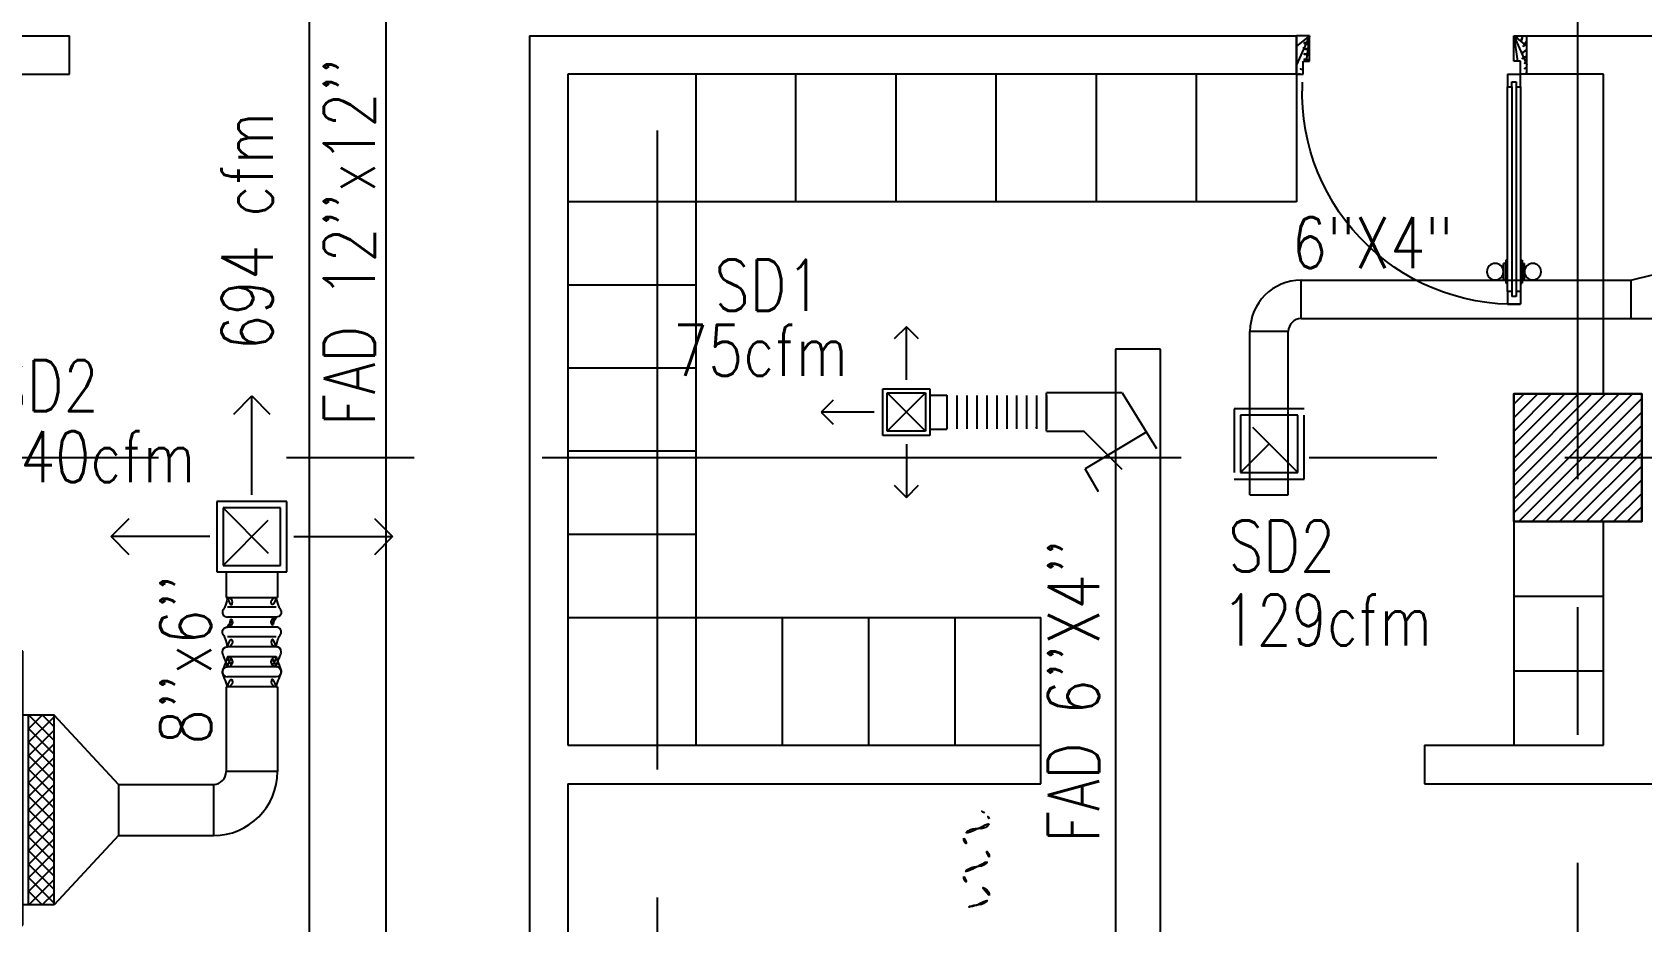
# Model space of a CAD drawing. Extents: x 417866029 to 417866302, y 43498040 to 43498122.
# Drawn here: x 417866059.49 to 417866065.78, y 43498082.09 to 43498085.57 of the extents above; entities that cross this region are included whole.
import ezdxf

# ---------------------------------------------------------------- set-up
doc = ezdxf.new("R2010")
doc.units = 0
doc.header["$MEASUREMENT"] = 0
doc.linetypes.add('CENTERX2', pattern=[4, 2.5, -0.5, 0.5, -0.5])
doc.linetypes.add('HIDDEN', pattern=[0.375, 0.25, -0.125])
doc.layers.get('0').update_dxf_attribs({"linetype": 'CONTINUOUS'})
for name, color, linetype in [('AXES', 11, 'CENTERX2'), ('COL', 7, 'CONTINUOUS'), ('CURT', 9, 'CONTINUOUS'), ('DOOR', 9, 'CONTINUOUS'), ('DUCT', 6, 'CONTINUOUS'), ('Ele', 7, 'CONTINUOUS'), ('EXDUCT', 10, 'CONTINUOUS'), ('FCU', 6, 'CONTINUOUS'), ('HAT', 11, 'CONTINUOUS'), ('Locker', 9, 'CONTINUOUS'), ('M-AC-FLEX', 7, 'CONTINUOUS'), ('M-EGU.', 2, 'CONTINUOUS'), ('M-TEXT', 2, 'CONTINUOUS'), ('WALL', 9, 'CONTINUOUS')]:
    doc.layers.add(name, color=color, linetype=linetype)
doc.styles.add('ROMANS', font='ROMANS.shx', dxfattribs={"width": 0.6})

# ---------------------------------------------------------------- blocks, each defined once
blk = doc.blocks.new('A$C5C5B3FF0')
at = {"layer": 'CURT'}
for centre, major_axis, ratio, start_param, end_param in [((25.00001932731539, 356.2499591873493), (-79.05694150412074, 2.513103003620822e-10), 0.7499999999996767, 3.926990816990139, 4.390638425990737), ((25.00001932735904, 356.249959187262), (79.05694150405377, 2.939142645029636e-10), 0.7499999999989068, 0.3217505543923103, 0.785398163395107), ((49.50293473272905, 299.999959187262), (49.50291540546459, 1.47870764494566e-11), 0.7499999999999273, 1.419382029036515, 3.141592653590179), ((62.87283277314418, 365.7181625487283), (-39.13549087497668, 1.866813954056444e-11), 0.7500000000002878, 1.419382029036834, 3.463343207986223), ((50.0000193272499, 299.999959187262), (49.99999999998546, 1.274842183857765e-11), 0.750000000000218, 3.141592653590228, 4.712388980384499), ((50.00001932723535, 224.9999591872911), (-49.99999999998545, 1.480233443413359e-11), 0.7499999999996361, 3.141592653590187, 4.71238898038462), ((50.00001932722807, 224.999959187262), (49.99999999999272, 9.65089959987576e-12), 0.7499999999995272, 4.7123889803844, 6.283185307180105), ((50.00001932722807, 149.9999591872911), (49.99999999997817, 5.123985410231316e-11), 0.7500000000003274, 1.570796326794274, 3.141592653589202), ((50.00001932722807, 149.9999591872911), (49.99999999997817, 7.563680313578568e-12), 0.7500000000003274, 3.141592653590367, 4.712388980384431), ((50.00001932724263, 74.9999591873202), (49.99999999997817, 5.644680008780287e-11), 0.7499999999997454, -1.505240376786787e-12, 1.570796326794487), ((50.0000193272499, 74.9999591873202), (-49.99999999997089, 1.013939773070633e-11), 0.7499999999998544, 1.570796326795048, 3.141592653590063), ((50.0000193272499, -4.081265069544315e-05), (49.99999999998543, 6.369655643861124e-11), 0.7500000000002184, 1.570796326793941, 3.141592653588095)]:
    blk.add_ellipse(centre, major_axis=major_axis, ratio=ratio, start_param=start_param, end_param=end_param, dxfattribs=at)
blk = doc.blocks.new('DOOR90')
at = {"layer": 'DOOR', "color": 7, "linetype": 'ByBlock'}
for p, q in [((-150, 0), (0, 0)), ((-150, 0), (-150, -25)), ((0, -50), (-113.7099299924448, 0)), ((0, -50), (-40.1457343158545, 0)), ((0, -50), (0, 0)), ((-1000, -25), (-1050, -25)), ((-1050, -75), (-1050, -25)), ((-1050, -25), (-1050, -75)), ((-1000, -41.9999999999709), (-1020, -41.9999999999709)), ((-1020, -42), (-1020, -58)), ((-1000, -58), (-1020, -58)), ((-1000, -25), (-1000, -41.9999999999709)), ((-1000, -58), (-1000, -75)), ((-877.6424572214019, -17.79999999995925), (-967.6424572214019, -17.79999999995925)), ((-967.6424572214019, -25), (-967.6424572214019, -17.79999999995925)), ((-955.0424572214251, -8.799999999959255), (-890.2424572213786, -8.799999999959255)), ((-955.0424572214251, -17.79999999995925), (-955.0424572214251, -8.799999999959255)), ((-955.0424572214251, -17.79999999995925), (-890.2424572213786, -17.79999999995925)), ((-890.2424572213786, -17.79999999995925), (-890.2424572213786, -8.799999999959255)), ((-877.6424572214019, -25), (-877.6424572214019, -17.79999999995925)), ((-200, -25), (-150, -25)), ((-200, -42), (-200, -25)), ((-180, -42), (-200, -42)), ((-200, -58), (-180, -58)), ((-200, -75), (-200, -58)), ((-180, -58), (-180, -42)), ((-150, -25), (-100, -25)), ((-150, -75), (-150, -25)), ((-100, -25), (-100, -50)), ((0, -50), (-100, -36.64271395650576)), ((-100, -50), (0, -50)), ((-1000, -75), (-1050, -74.99999999947613)), ((-967.6424572214019, -75), (-967.6424572214019, -82.20000000004075)), ((-877.6424572214019, -82.20000000004075), (-967.6424572214019, -82.20000000004075)), ((-955.0424572214251, -82.20000000004075), (-890.2424572213786, -82.20000000004075)), ((-955.0424572214251, -82.20000000004075), (-955.0424572214251, -91.20000000004075)), ((-955.0424572214251, -91.20000000004075), (-890.2424572213786, -91.20000000004075)), ((-890.2424572213786, -82.20000000004075), (-890.2424572213786, -91.20000000004075)), ((-877.6424572214019, -75), (-877.6424572214019, -82.20000000004075)), ((-150, -75), (-200, -75)), ((-150, -875), (-100, -875)), ((-150, -900), (-150, -875)), ((0, -850), (-113.7099299924448, -900)), ((-100, -875), (-100, -850)), ((0, -850), (-100, -863.3572860434942)), ((-100, -850), (0, -850)), ((0, -850), (-40.1457343158545, -900)), ((0, -850), (0, -900)), ((-150, -900), (0, -900)), ((0, -900), (-150, -900))]:
    blk.add_line(p, q, dxfattribs=at)
at = {"layer": 'DOOR', "linetype": 'ByBlock'}
for p, q in [((-200, -25), (-1000, -25)), ((-200, -42), (-1000, -41.9999999999709)), ((-200, -58), (-1000, -58)), ((-1000, -75), (-200, -75))]:
    blk.add_line(p, q, dxfattribs=at)
at = {"layer": 'DOOR', "color": 7, "linetype": 'ByBlock'}
for centre in [(-922.6424572214019, 23.53094421501737), (-922.6424572214019, -123.5309442149592)]:
    blk.add_circle(centre, 32.39999999998526, dxfattribs=at)
for centre, radius, start, end in [((0, -50), 154.4019578127773, 161.1052885482714, 166.2857707768669), ((0, -50), 94.40195781277725, 148.0181880328085, 180), ((0, -50), 134.4019578127773, 158.159849394549, 169.2800236450682), ((0, -50), 114.4019578127773, 154.0838418822192, 167.37742587102), ((0, -50), 74.40195781277725, 137.7764264185456, 180), ((0, -50), 54.40195781277725, 113.2073828924446, 180), ((0, -50), 34.40195781277725, 90, 180), ((0, -50), 14.40195781277725, 90, 180), ((0, -850), 134.4019578127773, 190.7199763549318, 201.840150605451), ((0, -850), 94.40195781277725, 180, 211.9818119671915), ((0, -850), 74.40195781277725, 180, 222.2235735814543), ((0, -850), 54.40195781277725, 180, 246.7926171075554), ((0, -850), 34.40195781277725, 180, 270), ((0, -850), 14.40195781277725, 180, 270), ((0, -850), 154.4019578127773, 193.7142292231331, 198.8947114517286)]:
    blk.add_arc(centre, radius, start, end, dxfattribs=at)
at = {"layer": 'DOOR', "linetype": 'HIDDEN', "ltscale": 0.5}
blk.add_arc((-222.2222222220153, -49.99999999976717), 828.155208510499, 178.270116378131, 275.0030377036063, dxfattribs=at)
blk = doc.blocks.new('*X42')
at = {"color": 0}
for p, q in [((16890.47746209932, -2466.570672882412), (16943.4517006644, -2413.596434317336)), ((16890.47746209932, -2519.603681471403), (16990.47746209933, -2419.603681471401)), ((16990.47746209933, -2512.466117304769), (16891.6077791119, -2413.596434317336)), ((16990.47746209933, -2459.433108715778), (16944.64078770089, -2413.596434317336)), ((16990.47746209933, -2565.49912589376), (16890.47746209932, -2465.499125893757)), ((16890.47746209932, -2572.636690060394), (16990.47746209933, -2472.636690060392)), ((16990.47746209933, -2618.532134482751), (16890.47746209932, -2518.532134482748)), ((16890.47746209932, -2625.669698649385), (16990.47746209933, -2525.669698649383)), ((16990.47746209933, -2671.565143071742), (16890.47746209932, -2571.565143071739)), ((16890.47746209932, -2678.702707238376), (16990.47746209933, -2578.702707238374)), ((16990.47746209933, -2724.598151660733), (16890.47746209932, -2624.59815166073)), ((16890.47746209932, -2731.735715827367), (16990.47746209933, -2631.735715827365)), ((16990.47746209933, -2777.631160249724), (16890.47746209932, -2677.631160249721)), ((16890.47746209932, -2784.768724416358), (16990.47746209933, -2684.768724416357)), ((16990.47746209933, -2830.664168838715), (16890.47746209932, -2730.664168838713)), ((16890.47746209932, -2837.801733005349), (16990.47746209933, -2737.801733005348)), ((16990.47746209933, -2883.697177427706), (16890.47746209932, -2783.697177427704)), ((16890.47746209932, -2890.83474159434), (16990.47746209933, -2790.834741594339)), ((16990.47746209933, -2936.730186016697), (16890.47746209932, -2836.730186016694)), ((16890.47746209932, -2943.867750183331), (16990.47746209933, -2843.86775018333)), ((16990.47746209933, -2989.763194605689), (16890.47746209932, -2889.763194605686)), ((16890.47746209932, -2996.900758772323), (16990.47746209933, -2896.900758772321)), ((16990.47746209933, -3042.796203194679), (16890.47746209932, -2942.796203194677)), ((16890.47746209932, -3049.933767361314), (16990.47746209933, -2949.933767361312)), ((16990.47746209933, -3095.82921178367), (16890.47746209932, -2995.829211783668)), ((16890.47746209932, -3102.966775950305), (16990.47746209933, -3002.966775950303)), ((16990.47746209933, -3148.862220372662), (16890.47746209932, -3048.862220372659)), ((16891.53081232129, -3154.946434317336), (16990.47746209933, -3055.999784539294)), ((16943.52866745501, -3154.946434317336), (16890.47746209932, -3101.89522896165)), ((16944.56382091028, -3154.946434317336), (16990.47746209933, -3109.032793128285))]:
    blk.add_line(p, q, dxfattribs=at)
blk = doc.blocks.new('WHE06')
at = {"color": 3}
for p, q in [((688.9750000238419, 621.5), (346.0749999880791, 621.5)), ((346.0749999880791, 621.5), (346.0749999880791, 469.1000000014901)), ((688.9750000238419, 469.1000000014901), (688.9750000238419, 621.5)), ((232.1000000238419, 452.25), (232.1000000238419, 422.25)), ((232.1000000238419, 452.25), (252.1000000238419, 452.25)), ((242.1000000238419, 472.1842434704304), (242.1000000238419, 399.4801759719849)), ((252.1000000238419, 452.25), (252.1000000238419, 422.25)), ((304.9940044879913, 447.6499999985099), (373.2827185988426, 447.6499999985099)), ((321.0749999880791, 457.6499999985099), (321.0749999880791, 437.6499999985099)), ((321.0749999880791, 457.6499999985099), (346.0749999880791, 457.6499999985099)), ((60.32499998807907, -422.25), (60.32499998807907, 422.25)), ((212.2971614003181, 437.25), (269.0589052438736, 437.25)), ((321.0749999880791, 437.6499999985099), (346.0749999880791, 437.6499999985099)), ((346.0749999880791, 430.4178223386407), (688.9750000238419, 430.4178223386407)), ((811.1999999880791, 370.6749999970198), (688.9750000238419, 370.6749999970198)), ((711.1999999880791, -370.6749999970198), (711.1999999880791, 370.6749999970198)), ((811.1999999880791, -370.6749999970198), (811.1999999880791, 370.6749999970198)), ((811.1999999880791, -370.6749999970198), (688.9750000238419, -370.6749999970198)), ((141.6357128024101, -437.25), (141.6357128024101, -422.25)), ((141.6357128024101, -437.25), (196.5700032711029, -437.25)), ((196.5700032711029, -437.25), (196.5700032711029, -422.25)), ((221.3790392279625, -437.25), (269.0589052438736, -437.25)), ((232.1000000238419, -452.25), (232.1000000238419, -422.25)), ((242.1000000238419, -472.1842434704304), (242.1000000238419, -399.4801759719849)), ((252.1000000238419, -452.25), (252.1000000238419, -422.25)), ((346.0749999880791, -430.4178223386407), (688.9750000238419, -430.4178223386407)), ((232.1000000238419, -452.25), (252.1000000238419, -452.25))]:
    blk.add_line(p, q, dxfattribs=at)
at = {"color": 6}
for p, q in [((346.0749999880791, 469.1000000014901), (346.0749999880791, -450.8250000029802)), ((688.9750000238419, 469.1000000014901), (346.0749999880791, 469.1000000014901)), ((688.9750000238419, -450.8250000029802), (688.9750000238419, 469.1000000014901)), ((0, -422.25), (0, 422.25)), ((0, 422.25), (346.0749999880791, 422.25)), ((0, -422.25), (346.0749999880791, -422.25)), ((346.0749999880791, -450.8250000029802), (688.9750000238419, -450.8250000029802))]:
    blk.add_line(p, q, dxfattribs=at)
at = {"color": 11}
blk.add_blockref('*X42', (-16179.27746212482, 2784.271434314549), dxfattribs=at)
blk = doc.blocks.new('*X89')
at = {"color": 0}
for p, q in [((42139.22208648524, 155523.7944497481), (42605.16161054878, 155989.7339738117)), ((42139.22208648524, 155576.8274583371), (42552.12860195979, 155989.7339738117)), ((42139.22208648524, 155629.8604669261), (42499.0955933708, 155989.7339738117)), ((42139.22208648524, 155682.8934755151), (42446.06258478181, 155989.7339738117)), ((42139.22208648524, 155735.9264841041), (42393.02957619282, 155989.7339738117)), ((42139.22208648523, 155788.9594926931), (42339.99656760383, 155989.7339738117)), ((42139.22208648523, 155841.9925012821), (42286.96355901484, 155989.7339738117)), ((42139.22208648522, 155895.025509871), (42233.93055042584, 155989.7339738117)), ((42139.22208648522, 155948.05851846), (42180.89754183685, 155989.7339738117)), ((42158.19461913777, 155489.7339738117), (42639.22208648516, 155970.7614411591)), ((42211.22762772677, 155489.7339738117), (42639.22208648516, 155917.7284325701)), ((42264.26063631575, 155489.7339738117), (42639.22208648517, 155864.6954239811)), ((42317.29364490475, 155489.7339738117), (42639.22208648517, 155811.6624153921)), ((42370.32665349374, 155489.7339738117), (42639.22208648517, 155758.6294068031)), ((42423.35966208273, 155489.7339738117), (42639.22208648518, 155705.5963982141)), ((42476.39267067172, 155489.7339738117), (42639.22208648518, 155652.5633896251)), ((42529.42567926071, 155489.7339738117), (42639.22208648518, 155599.5303810361)), ((42582.45868784971, 155489.7339738117), (42639.22208648518, 155546.4973724472)), ((42635.49169643869, 155489.7339738117), (42639.22208648519, 155493.4643638582))]:
    blk.add_line(p, q, dxfattribs=at)
blk = doc.blocks.new('COL50')
at = {"layer": 'COL'}
blk.add_lwpolyline([(-249.9999999999709, 250), (-249.9999999999418, -250), (250, -250), (249.9999999999709, 250)], close=True, dxfattribs=at)

msp = doc.modelspace()

# ---------------------------------------------------------------- linework, layer by layer
at = {"layer": 'AXES'}
for p, q in [((417866065.5336888, 43498039.82212118), (417866065.5336888, 43498118.29959311)), ((417866061.9336888, 43498046.68641482), (417866061.9336888, 43498105.50641482)), ((417866029.482244, 43498083.90641482), (417866098.5736889, 43498083.90641482))]:
    msp.add_line(p, q, dxfattribs=at)
at = {"layer": 'DUCT', "linetype": 'ByBlock'}
for p, q in [((417866060.5729358, 43498080.90084317), (417866060.5729358, 43498085.8246465)), ((417866060.8729358, 43498080.79622035), (417866060.8729358, 43498085.8246465)), ((417866063.900778, 43498084.3302689), (417866063.7257779, 43498084.3302689)), ((417866063.7257779, 43498084.3302689), (417866063.7257779, 43498081.75320545)), ((417866063.900778, 43498081.75320546), (417866063.900778, 43498084.3302689)), ((417866063.751405, 43498084.15945529), (417866063.4554681, 43498084.15945529)), ((417866063.4554681, 43498084.00945529), (417866063.4554681, 43498084.15945529)), ((417866063.4554681, 43498084.14995224), (417866063.4554681, 43498084.01895834)), ((417866063.751405, 43498084.15945529), (417866063.8855079, 43498083.94206771)), ((417866063.4554681, 43498084.00945529), (417866063.601405, 43498084.00945529)), ((417866063.751405, 43498083.85945529), (417866063.601405, 43498084.00945529)), ((417866063.8412955, 43498084.00376021), (417866063.6070756, 43498083.86236337)), ((417866063.6591319, 43498083.77219918), (417866063.6070756, 43498083.86236337)), ((417866060.2470596, 43498083.01046641), (417866060.2470597, 43498082.67859907)), ((417866060.4470598, 43498083.01046641), (417866060.2470596, 43498083.01046641)), ((417866060.4470598, 43498083.01046641), (417866060.4470598, 43498082.67859907)), ((417866059.8251408, 43498082.62859906), (417866059.573539, 43498082.89927407)), ((417866060.4470598, 43498082.67859907), (417866060.2470597, 43498082.67859907)), ((417866059.8251408, 43498082.62859906), (417866060.1970598, 43498082.62859906)), ((417866059.8251408, 43498082.62859906), (417866059.8251408, 43498082.42859907)), ((417866060.1970598, 43498082.62859906), (417866060.1970598, 43498082.42859907)), ((417866059.8251408, 43498082.42859907), (417866059.573539, 43498082.15792406)), ((417866059.8251408, 43498082.42859907), (417866060.1970598, 43498082.42859907))]:
    msp.add_line(p, q, dxfattribs=at)
for radius in [0.05, 0.25]:
    msp.add_arc((417866060.1970598, 43498082.67859907), radius, 270, 0, dxfattribs=at)
at = {"layer": 'Ele', "color": 0, "linetype": 'ByBlock', "ltscale": 0.3}
msp.add_line((417866062.4211888, 43498083.28141482), (417866062.4211888, 43498082.78141482), dxfattribs=at)
at = {"layer": 'EXDUCT', "linetype": 'ByBlock'}
for p, q in [((417866064.451139, 43498084.45022485), (417866064.451139, 43498084.60022485)), ((417866064.451139, 43498084.60022485), (417866065.741087, 43498084.60022485)), ((417866065.741087, 43498084.60022485), (417866065.941087, 43498084.65022485)), ((417866065.741087, 43498084.60022485), (417866065.741087, 43498084.45022485)), ((417866064.401139, 43498084.40022485), (417866064.251139, 43498084.40022485)), ((417866064.2511391, 43498083.76156838), (417866064.251139, 43498084.40022485)), ((417866064.401139, 43498083.76156838), (417866064.401139, 43498084.40022485)), ((417866064.451139, 43498084.45022485), (417866067.7218564, 43498084.45022485)), ((417866064.2511391, 43498083.76156838), (417866064.401139, 43498083.76156838))]:
    msp.add_line(p, q, dxfattribs=at)
for radius in [0.2, 0.05]:
    msp.add_arc((417866064.451139, 43498084.40022485), radius, 90, 180, dxfattribs=at)
at = {"layer": 'Locker'}
for p, q in [((417866062.0836889, 43498085.40641482), (417866062.0836889, 43498082.78141482)), ((417866062.4753555, 43498084.90641482), (417866062.4753555, 43498085.40641482)), ((417866062.8670222, 43498084.90641482), (417866062.8670222, 43498085.40641482)), ((417866063.2586888, 43498084.90641482), (417866063.2586888, 43498085.40641482)), ((417866063.6503555, 43498084.90641482), (417866063.6503555, 43498085.40641482)), ((417866064.0420222, 43498084.90641482), (417866064.0420222, 43498085.40641482)), ((417866064.4336888, 43498085.40641482), (417866064.4336888, 43498084.90641482)), ((417866064.4336888, 43498084.90641482), (417866061.5836889, 43498084.90641482)), ((417866062.0836889, 43498084.58141482), (417866061.5836889, 43498084.58141482)), ((417866062.0836889, 43498084.25641482), (417866061.5836889, 43498084.25641482)), ((417866062.0836889, 43498083.93141482), (417866061.5836889, 43498083.93141482)), ((417866062.0836889, 43498083.60641482), (417866061.5836889, 43498083.60641482)), ((417866061.5836889, 43498083.28141482), (417866063.4336888, 43498083.28141482)), ((417866062.7586888, 43498083.28141482), (417866062.7586888, 43498082.78141482)), ((417866063.0961888, 43498083.28141482), (417866063.0961888, 43498082.78141482)), ((417866063.4336888, 43498082.78141482), (417866063.4336888, 43498083.28141482))]:
    msp.add_line(p, q, dxfattribs=at)
at = {"layer": 'Locker', "linetype": 'ByBlock', "ltscale": 0.3}
for p, q in [((417866065.2836888, 43498083.65641482), (417866065.2836888, 43498082.78141482)), ((417866065.2836888, 43498083.36474815), (417866065.6336888, 43498083.36474815)), ((417866065.2836888, 43498083.07308149), (417866065.6336888, 43498083.07308149))]:
    msp.add_line(p, q, dxfattribs=at)
at = {"layer": 'M-AC-FLEX', "color": 11}
for p, q in [((417866063.1044683, 43498084.14995224), (417866063.1044683, 43498084.01895834)), ((417866063.1434683, 43498084.14995224), (417866063.1434683, 43498084.01895834)), ((417866063.1824683, 43498084.14995224), (417866063.1824683, 43498084.01895834)), ((417866063.2214682, 43498084.14995224), (417866063.2214682, 43498084.01895834)), ((417866063.2604682, 43498084.14995224), (417866063.2604682, 43498084.01895834)), ((417866063.2994682, 43498084.14995224), (417866063.2994682, 43498084.01895834)), ((417866063.3384682, 43498084.14995224), (417866063.3384682, 43498084.01895834)), ((417866063.3774682, 43498084.14995224), (417866063.3774682, 43498084.01895834)), ((417866063.4164682, 43498084.14995224), (417866063.4164682, 43498084.01895834)), ((417866060.4425566, 43498083.32109888), (417866060.2515627, 43498083.32109888)), ((417866060.4425566, 43498083.28278263), (417866060.2515627, 43498083.28278263)), ((417866060.4425566, 43498083.28278263), (417866060.2515627, 43498083.28278263)), ((417866060.4425566, 43498083.24378265), (417866060.2515627, 43498083.24378265)), ((417866060.4425566, 43498083.24378265), (417866060.2515627, 43498083.24378265)), ((417866060.4425566, 43498083.20546646), (417866060.2515627, 43498083.20546646)), ((417866060.4425566, 43498083.16646643), (417866060.2515627, 43498083.16646643)), ((417866060.4425566, 43498083.12746646), (417866060.2515627, 43498083.12746646)), ((417866060.4425566, 43498083.08846642), (417866060.2515627, 43498083.08846642)), ((417866060.4425566, 43498083.04946645), (417866060.2515627, 43498083.04946645))]:
    msp.add_line(p, q, dxfattribs=at)
at = {"layer": 'M-AC-FLEX'}
for points in [[(417866063.0654683, 43498084.14995224, 1), (417866063.1044683, 43498084.14995224, -0.9999999999999997), (417866063.1434683, 43498084.14995224)], [(417866063.1824683, 43498084.14995224, -1), (417866063.1434683, 43498084.14995224, 0.9999999999999997), (417866063.1044683, 43498084.14995224)], [(417866063.1434683, 43498084.14995224, 1), (417866063.1824683, 43498084.14995224, -0.9999999999999997), (417866063.2214683, 43498084.14995224, 0.0006182092030021329), (417866063.2214683, 43498084.14990402, 0.0006182092030021329)], [(417866063.2604682, 43498084.14995224, -1), (417866063.2214682, 43498084.14995224, 0.9999999999999997), (417866063.1824682, 43498084.14995224, -0.0006182092030021329), (417866063.1824682, 43498084.14990402, -0.0006182092030021329)], [(417866063.2214682, 43498084.14995224, 1), (417866063.2604682, 43498084.14995224, -0.9999999999999997), (417866063.2994682, 43498084.14995224, 0.0006182092030021329), (417866063.2994683, 43498084.14990402, 0.0006182092030021329)], [(417866063.2604682, 43498084.14995224, -1), (417866063.2214682, 43498084.14995224)], [(417866063.2214682, 43498084.14995224, 1), (417866063.2604682, 43498084.14995224)], [(417866063.3384682, 43498084.14995224, -1), (417866063.2994682, 43498084.14995224, 0.9999999999999997), (417866063.2604682, 43498084.14995224, -0.0006182092030021329), (417866063.2604681, 43498084.14990402, -0.0006182092030021329)], [(417866063.2994682, 43498084.14995224, 1), (417866063.3384682, 43498084.14995224, -0.9999999999999997), (417866063.3774682, 43498084.14995224)], [(417866063.4164682, 43498084.14995224, -1), (417866063.3774682, 43498084.14995224, 0.9999999999999997), (417866063.3384682, 43498084.14995224)], [(417866063.3774682, 43498084.14995224, 1), (417866063.4164682, 43498084.14995224, -0.9999999999999997), (417866063.4554682, 43498084.14995224)], [(417866063.4167643, 43498084.14656651, -1.091277312640736), (417866063.4554681, 43498084.14995224)], [(417866063.455172, 43498084.14656651, 1.091277312640736), (417866063.4164682, 43498084.14995224)], [(417866063.0654683, 43498084.01895834, -1), (417866063.1044683, 43498084.01895834, 0.9999999999999997), (417866063.1434683, 43498084.01895834)], [(417866063.1824683, 43498084.01895834, 1), (417866063.1434683, 43498084.01895834, -0.9999999999999997), (417866063.1044683, 43498084.01895834)], [(417866063.1434683, 43498084.01895834, -1), (417866063.1824683, 43498084.01895834, 0.9999999999999997), (417866063.2214683, 43498084.01895834)], [(417866063.2604682, 43498084.01895834, 1), (417866063.2214682, 43498084.01895834, -0.9999999999999997), (417866063.1824682, 43498084.01895834)], [(417866063.2214682, 43498084.01895834, -1), (417866063.2604682, 43498084.01895834, 0.9999999999999997), (417866063.2994682, 43498084.01895834)], [(417866063.2604682, 43498084.01895834, 1), (417866063.2214682, 43498084.01895834)], [(417866063.2214682, 43498084.01895834, -1), (417866063.2604682, 43498084.01895834)], [(417866063.3384682, 43498084.01895834, 1), (417866063.2994682, 43498084.01895834, -0.9999999999999997), (417866063.2604682, 43498084.01895834)], [(417866063.2994682, 43498084.01895834, -1), (417866063.3384682, 43498084.01895834, 0.9999999999999997), (417866063.3774682, 43498084.01895834)], [(417866063.4164682, 43498084.01895834, 1), (417866063.3774682, 43498084.01895834, -0.9999999999999997), (417866063.3384682, 43498084.01895834)], [(417866063.3774682, 43498084.01895834, -1), (417866063.4164682, 43498084.01895834, 0.9999999999999997), (417866063.4554682, 43498084.01895834)], [(417866063.4149227, 43498084.02656651, -0.1005385642704717), (417866063.4164681, 43498084.01895834, 0.9999999999999997), (417866063.4554681, 43498084.01895834)], [(417866063.4554681, 43498084.01891012, -0.9978610176849776), (417866063.4164682, 43498084.01895834)], [(417866060.2515627, 43498083.36009885, -1), (417866060.2515627, 43498083.32109888, 1.018005099723095), (417866060.2515627, 43498083.28278263)], [(417866060.4425566, 43498083.36009885, 1), (417866060.4425566, 43498083.32109888, -1.01800509972273), (417866060.4425566, 43498083.28278263)], [(417866060.2515627, 43498083.08846642, 0.9999999999999997), (417866060.2515627, 43498083.12746646, -0.9999999999999997), (417866060.2515627, 43498083.16646643, 1), (417866060.2515627, 43498083.20546646, -1.018005099723095), (417866060.2515627, 43498083.24378265)], [(417866060.4425566, 43498083.08846642, -0.9999999999999997), (417866060.4425566, 43498083.12746646, 0.9999999999999997), (417866060.4425566, 43498083.16646643, -0.9999999999999997), (417866060.4425566, 43498083.20546646, 1.01800509972273), (417866060.4425566, 43498083.24378265)], [(417866060.2515627, 43498083.12746646, -1), (417866060.2515627, 43498083.08846642, 0.9999999999999997), (417866060.2515627, 43498083.04946645)], [(417866060.2515627, 43498083.01046641, 1), (417866060.2515627, 43498083.04946645, -0.9999999999999997), (417866060.2515627, 43498083.08846642)], [(417866060.4425566, 43498083.12746646, 1), (417866060.4425566, 43498083.08846642, -0.9999999999999997), (417866060.4425566, 43498083.04946645)], [(417866060.4425566, 43498083.01046641, -1), (417866060.4425566, 43498083.04946645, 0.9999999999999997), (417866060.4425566, 43498083.08846642)]]:
    msp.add_lwpolyline(points, format="xyb", dxfattribs=at)
for centre, radius, start, end in [((417866060.2515687, 43498083.2632826), 0.0195000009375944, 298.4313693136773, 90.01776873735042), ((417866060.2515687, 43498083.2632826), 0.0195000009375944, 298.4313693136773, 90.01776873735042), ((417866060.2515687, 43498083.2632826), 0.0195000009375944, 269.9822312626495, 61.56863068632268), ((417866060.2515687, 43498083.2632826), 0.0195000009375944, 269.9822312626495, 61.56863068632268), ((417866060.4425566, 43498083.2632826), 0.01949999999998908, 89.99999999999999, 241.5686377089258), ((417866060.4425566, 43498083.2632826), 0.01949999999998908, 118.4313622910742, 270)]:
    msp.add_arc(centre, radius, start, end, dxfattribs=at)
at = {"layer": 'M-EGU.'}
for p, q in [((417866062.9071365, 43498084.41778529), (417866062.8599966, 43498084.37064531)), ((417866062.9071365, 43498084.21033145), (417866062.9071365, 43498084.41778529)), ((417866062.9542765, 43498084.37064531), (417866062.9071365, 43498084.41778529)), ((417866060.2763491, 43498084.07688818), (417866060.3470597, 43498084.14759886)), ((417866060.3470597, 43498083.76141649), (417866060.3470597, 43498084.14759886)), ((417866060.3470597, 43498084.14759886), (417866060.4177704, 43498084.07688818)), ((417866062.8154708, 43498084.17612103), (417866062.9988023, 43498084.17612103)), ((417866062.8154708, 43498083.99278954), (417866062.8154708, 43498084.17612103)), ((417866062.9988023, 43498084.17612103), (417866062.9988023, 43498083.99278954)), ((417866062.9988023, 43498084.15112129), (417866063.0654683, 43498084.15112129)), ((417866063.0654683, 43498084.15112129), (417866063.0654683, 43498084.01778929)), ((417866062.6209465, 43498084.13159527), (417866062.5738065, 43498084.08445529)), ((417866062.5738065, 43498084.08445529), (417866062.6209465, 43498084.03731531)), ((417866062.7812604, 43498084.08445529), (417866062.5738065, 43498084.08445529)), ((417866064.213639, 43498084.07274885), (417866064.213639, 43498083.84774886)), ((417866064.438639, 43498084.07274885), (417866064.213639, 43498084.07274885)), ((417866064.438639, 43498083.84774886), (417866064.438639, 43498084.07274885)), ((417866062.9988023, 43498083.99278954), (417866062.8154708, 43498083.99278954)), ((417866062.9071365, 43498083.95857912), (417866062.9071365, 43498083.75112528)), ((417866062.9988023, 43498084.01778929), (417866063.0654683, 43498084.01778929)), ((417866064.213639, 43498083.84774886), (417866064.438639, 43498083.84774886)), ((417866062.8599966, 43498083.79826527), (417866062.9071365, 43498083.75112528)), ((417866062.9071365, 43498083.75112528), (417866062.9542765, 43498083.79826527)), ((417866060.2095597, 43498083.73509885), (417866060.2095597, 43498083.46009886)), ((417866060.4845597, 43498083.73509885), (417866060.2095597, 43498083.73509885)), ((417866060.4845597, 43498083.46009886), (417866060.4845597, 43498083.73509885)), ((417866059.7970597, 43498083.59759886), (417866059.8677704, 43498083.66830953)), ((417866060.826349, 43498083.66830953), (417866060.8970597, 43498083.59759886)), ((417866060.1832421, 43498083.59759886), (417866059.7970597, 43498083.59759886)), ((417866059.8677704, 43498083.52688818), (417866059.7970597, 43498083.59759886)), ((417866060.5108774, 43498083.59759886), (417866060.8970597, 43498083.59759886)), ((417866060.8970597, 43498083.59759886), (417866060.826349, 43498083.52688818)), ((417866060.2095597, 43498083.46009886), (417866060.4845597, 43498083.46009886)), ((417866060.2470597, 43498083.46009886), (417866060.2470597, 43498083.36009885)), ((417866060.4470598, 43498083.46009886), (417866060.4470598, 43498083.36009885)), ((417866060.2470597, 43498083.36009885), (417866060.4470598, 43498083.36009885))]:
    msp.add_line(p, q, dxfattribs=at)
at = {"layer": 'M-EGU.', "linetype": 'HIDDEN'}
for p, q in [((417866062.8321373, 43498084.15945454), (417866062.9821358, 43498084.15945454)), ((417866062.9821358, 43498084.15945454), (417866062.8321373, 43498084.00945604)), ((417866062.8321373, 43498084.15945454), (417866062.9821358, 43498084.00945604)), ((417866062.8321373, 43498084.00945604), (417866062.8321373, 43498084.15945454)), ((417866062.9821358, 43498084.15945454), (417866062.9821358, 43498084.00945604)), ((417866064.188639, 43498084.09774886), (417866064.188639, 43498083.82274885)), ((417866064.463639, 43498084.09774886), (417866064.188639, 43498084.09774886)), ((417866064.463639, 43498083.82274885), (417866064.463639, 43498084.09774886)), ((417866064.438639, 43498083.84774886), (417866064.213639, 43498084.07274885)), ((417866062.9821358, 43498084.00945604), (417866062.8321373, 43498084.00945604)), ((417866064.188639, 43498083.82274885), (417866064.463639, 43498083.82274885)), ((417866060.4595597, 43498083.71009886), (417866060.2345597, 43498083.71009886)), ((417866060.2345597, 43498083.71009886), (417866060.4595597, 43498083.48509885)), ((417866060.2345597, 43498083.48509885), (417866060.4595597, 43498083.71009886)), ((417866060.2345597, 43498083.71009886), (417866060.2345597, 43498083.48509885)), ((417866060.4595597, 43498083.48509885), (417866060.4595597, 43498083.71009886)), ((417866060.2345597, 43498083.48509885), (417866060.4595597, 43498083.48509885))]:
    msp.add_line(p, q, dxfattribs=at)
at = {"layer": 'M-EGU.', "linetype": 'ByBlock'}
msp.add_line((417866064.326139, 43498083.96024886), (417866064.213639, 43498083.84774886), dxfattribs=at)
at = {"layer": 'WALL'}
for p, q in [((417866056.1836888, 43498085.55641482), (417866059.6336888, 43498085.55641482)), ((417866061.4336888, 43498085.55641482), (417866061.4336888, 43498079.55641482)), ((417866061.4336888, 43498085.55641482), (417866064.4336888, 43498085.55641482)), ((417866064.4336888, 43498085.40641482), (417866064.4336888, 43498085.55641482)), ((417866065.3336889, 43498085.55641482), (417866066.0961888, 43498085.55641482)), ((417866065.3336889, 43498085.40641482), (417866065.3336889, 43498085.55641482)), ((417866058.4208594, 43498085.40641482), (417866059.6336888, 43498085.40641482)), ((417866061.5836889, 43498085.40641482), (417866061.5836889, 43498082.78141482)), ((417866064.4336888, 43498085.40641482), (417866061.5836889, 43498085.40641482)), ((417866065.6336888, 43498085.40641482), (417866065.3336889, 43498085.40641482)), ((417866065.6336888, 43498084.15641482), (417866065.6336888, 43498085.40641482)), ((417866065.6336888, 43498082.78141482), (417866065.6336888, 43498083.65641482)), ((417866061.5836889, 43498082.78141482), (417866063.4336888, 43498082.78141482)), ((417866064.9336888, 43498082.78141482), (417866065.6336888, 43498082.78141482)), ((417866061.5836889, 43498082.63141482), (417866063.4336888, 43498082.63141482)), ((417866061.5836889, 43498082.63141482), (417866061.5836889, 43498079.70641482)), ((417866064.9336888, 43498082.63141482), (417866067.3836888, 43498082.63141482))]:
    msp.add_line(p, q, dxfattribs=at)
at = {"layer": 'WALL', "linetype": 'ByBlock'}
for p, q in [((417866059.6336888, 43498085.40641482), (417866059.6336888, 43498085.55641482)), ((417866063.4336888, 43498082.63141482), (417866063.4336888, 43498082.78141482)), ((417866064.9336888, 43498082.78141482), (417866064.9336888, 43498082.63141482))]:
    msp.add_line(p, q, dxfattribs=at)
at = {"layer": 'WALL', "linetype": 'ByBlock', "ltscale": 0.3}
msp.add_lwpolyline([(417866065.7836888, 43498083.65641482), (417866065.2836888, 43498083.65641482), (417866065.2836888, 43498084.15641482), (417866065.7836888, 43498084.15641482)], close=True, dxfattribs=at)

# ---------------------------------------------------------------- block references
at = {"layer": 'COL', "xscale": 0.0009999871253967285, "yscale": 0.001000002026557922, "zscale": 0.001}
msp.add_blockref('COL50', (417866065.5336888, 43498083.90641482), dxfattribs=at)
at = {"layer": 'CURT', "linetype": 'ByBlock', "xscale": 0.0009999871253967285, "yscale": 0.001000002026557922, "zscale": 0.001}
msp.add_blockref('A$C5C5B3FF0', (417866063.1315858, 43498082.11891486), dxfattribs=at)
at = {"layer": 'DOOR', "color": 0, "linetype": 'ByBlock', "ltscale": 0.3, "xscale": -0.001000002026557922, "yscale": 0.001000002026557922, "zscale": 0.001, "rotation": 270}
msp.add_blockref('DOOR90', (417866065.3336889, 43498085.55641482), dxfattribs=at)
at = {"layer": 'FCU', "linetype": 'ByBlock', "xscale": 0.0009999871253967285, "yscale": 0.001000002026557922, "zscale": 0.001}
msp.add_blockref('WHE06', (417866058.762339, 43498082.52859906), dxfattribs=at)
at = {"layer": 'HAT', "xscale": 0.0009999871253967285, "yscale": 0.001000002026557922, "zscale": 0.001}
msp.add_blockref('*X89', (417866023.1444668, 43497928.16668085), dxfattribs=at)

# ---------------------------------------------------------------- texts
at = {"layer": 'M-TEXT', "style": 'ROMANS', "width": 0.8}
for s, p in [("FAD 12''x12''", (417866060.8286404, 43498084.03134887)), ('694 cfm', (417866060.4288024, 43498084.32693563)), ("FAD 6''X4''", (417866063.6610504, 43498082.40084498)), ("8''x6''", (417866060.1886365, 43498082.78489584))]:
    msp.add_text(s, height=0.2, rotation=90, dxfattribs=at).set_placement(p)
for s, p in [('6"X4"', (417866064.4152707, 43498084.64701975)), ('SD1', (417866062.1571139, 43498084.48091432)), ('75cfm', (417866061.9944716, 43498084.22589926)), ('SD2', (417866059.3296678, 43498084.0877727)), ('140cfm', (417866059.3039759, 43498083.81027623)), ('SD2', (417866064.1660568, 43498083.46065651)), ('129cfm', (417866064.1403649, 43498083.17154558))]:
    msp.add_text(s, height=0.2, dxfattribs=at).set_placement(p)

doc.saveas('drawing.dxf')
